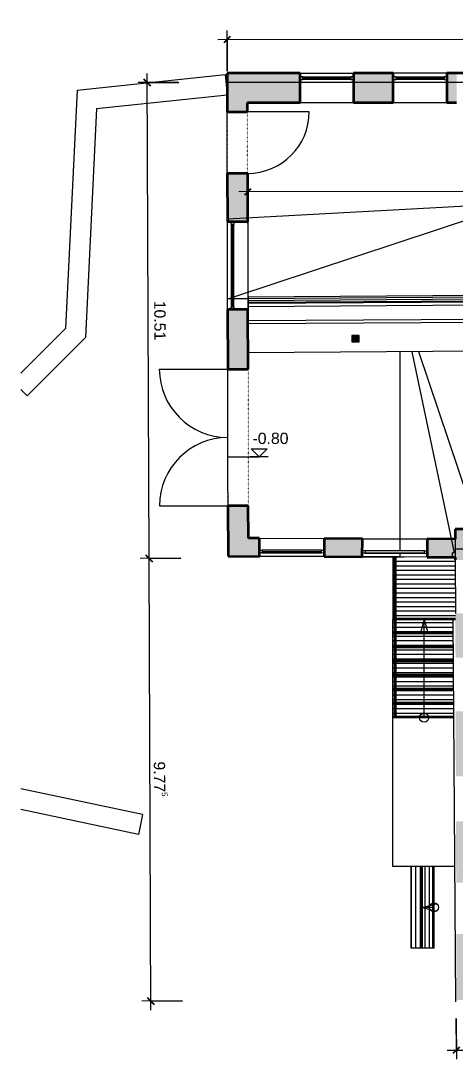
# Model space of a CAD drawing. Header units: millimetres. Extents: x -17984 to 20832, y -17329 to 6888.
# Drawn here: x -17984 to -8395, y -16073 to 6859 of the extents above; entities that cross this region are included whole.
import ezdxf

# ---------------------------------------------------------------- set-up
doc = ezdxf.new("R2010")
doc.units = ezdxf.units.MM
doc.linetypes.add('Verdeckt', pattern=[3, 2, -1])
doc.linetypes.add('Über Schnittebene 1', pattern=[1, 0, -1])
for name, color, linetype, lineweight in [('A-ANNO-DIMS', 211, 'Continuous', 9), ('A-ANNO-DIMS-100', 211, 'Continuous', 9), ('A-DOOR', 31, 'Continuous', 9), ('A-FLOR', 192, 'Continuous', 9), ('A-FLOR-HRAL', 11, 'Continuous', 9), ('A-GLAZ', 151, 'Continuous', 9), ('A-MASS', 70, 'Continuous', 9), ('A-WALL', 113, 'Continuous', 9), ('A-WALL-PATT', 111, 'Continuous', 35), ('G-ANNO-DIMS', 111, 'Continuous', 9), ('S-COLS', 52, 'Continuous', 9), ('S-STRS', 31, 'Continuous', 9), ('S-STRS-ANNO', 31, 'Continuous', 9)]:
    doc.layers.add(name, color=color, linetype=linetype, lineweight=lineweight)
doc.styles.add('Arial_1', font='arial.ttf', dxfattribs={"height": 250})
doc.dimstyles.new('2_5mm_-_Arial_1', dxfattribs={"dimscale": 304.8, "dimtxt": 255.06485, "dimasz": 0.492126, "dimexe": 0.656168, "dimexo": 0.0625, "dimgap": 0.164042, "dimtad": 1, "dimlfac": 0.001, "dimrnd": 0.005, "dimzin": 0, "dimdsep": 46, "dimtxsty": 'Arial_1', "dimblk1": 'OBLIQUE', "dimblk2": 'OBLIQUE', "dimsah": 1, "dimcen": 0.09, "dimdle": 0.656168, "dimazin": 0, "dimtfac": 1, "dimtdec": 4, "dimtix": 1, "dimtmove": 0, "dimatfit": 3, "dimfxl": 2.296588, "dimfxlon": 1, "dimtvp": 1, "dimtolj": 1, "dimtzin": 0, "dimarcsym": 2})
pattern_1 = [(180, (-9770.68, -8530.01), (-1e-14, -100), [])]
pattern_2 = [(270, (-8860.51, -13620.01), (100, 6e-15), [])]

# ---------------------------------------------------------------- blocks, each defined once
blk = doc.blocks.new('Fenster 1-flg - Variabel - Fenster 1-flg - Variabel-530779-Erdgeschoss HG')
at = {"layer": 'A-GLAZ'}
for p, q in [((-715, -120), (-715, -60)), ((-715, -60), (-655, -60)), ((-655, -120), (-715, -120)), ((-655, -60), (-655, -120)), ((655, -60), (-655, -60)), ((-655, -90), (655, -90)), ((-655, -120), (655, -120)), ((655, -120), (655, -60)), ((655, -60), (715, -60)), ((715, -120), (655, -120)), ((715, -60), (715, -120))]:
    blk.add_line(p, q, dxfattribs=at)
blk = doc.blocks.new('Drehflügel 2-flg - Variabel - Drehflügel 2-flg - Variabel-530877-Erdgeschoss HG')
at = {"layer": 'A-DOOR'}
for p, q in [((-1509, 1749), (-1509, 239)), ((1509, 1749), (1509, 239))]:
    blk.add_line(p, q, dxfattribs=at)
at = {"layer": 'A-DOOR', "linetype": 'Über Schnittebene 1'}
for p, q in [((-1509, 239), (1509, 239)), ((1509, -211), (-1509, -211))]:
    blk.add_line(p, q, dxfattribs=at)
at = {"layer": 'A-DOOR'}
for centre, start, end in [((-1509, 239), 360, 90), ((1509, 239), 90, 180)]:
    blk.add_arc(centre, 1509, start, end, dxfattribs=at)
blk = doc.blocks.new('Drehflügel 1-flg - Variabel - Drehflügel 1-flg - Variabel-531033-Erdgeschoss HG')
at = {"layer": 'A-DOOR', "linetype": 'Über Schnittebene 1'}
for p, q in [((680, 211), (-680, 211)), ((-680, -239), (680, -239))]:
    blk.add_line(p, q, dxfattribs=at)
at = {"layer": 'A-DOOR'}
blk.add_line((680, -1599), (680, -239), dxfattribs=at)
blk.add_arc((680, -239), 1360, 180, 270, dxfattribs=at)
blk = doc.blocks.new('Fenster 1-flg - Variabel - Fenster 1-flg - Variabel-531736-Erdgeschoss HG')
at = {"layer": 'A-GLAZ'}
for p, q in [((-530, 245), (-590, 245)), ((-590, 245), (-590, 185)), ((-530, 185), (-530, 245)), ((-530, 245), (530, 245)), ((590, 245), (530, 245)), ((530, 245), (530, 185)), ((590, 185), (590, 245)), ((-590, 185), (-530, 185)), ((-530, 215), (530, 215)), ((530, 185), (-530, 185)), ((530, 185), (590, 185))]:
    blk.add_line(p, q, dxfattribs=at)
blk = doc.blocks.new('Fenster 1-flg - Variabel - Fenster 1-flg - Variabel-535240-Erdgeschoss HG')
at = {"layer": 'A-GLAZ'}
for p, q in [((-970, -145), (-970, -85)), ((-970, -85), (-910, -85)), ((-910, -145), (-970, -145)), ((-910, -85), (-910, -145)), ((910, -85), (-910, -85)), ((-910, -115), (910, -115)), ((-910, -145), (910, -145)), ((910, -145), (910, -85)), ((910, -85), (970, -85)), ((970, -145), (910, -145)), ((970, -85), (970, -145))]:
    blk.add_line(p, q, dxfattribs=at)
blk = doc.blocks.new('Typ des oberen Holms - Oberer Geländerholm_Innen_-623101-Erdgeschoss HG')
at = {"layer": 'A-FLOR-HRAL'}
for p, q in [((-9735, -4982), (-9735, -6355)), ((-9718, -4982), (-9713, -4982)), ((-9695, -6355), (-9695, -4982)), ((-9735, -6355), (-9735, -8530)), ((-9695, -8530), (-9695, -6355))]:
    blk.add_line(p, q, dxfattribs=at)
at = {"layer": 'A-FLOR-HRAL', "flags": 128}
blk.add_lwpolyline([(-9713, -8530), (-9715, -8530), (-9717, -8530)], dxfattribs=at)
at = {"layer": 'A-FLOR-HRAL'}
blk.add_open_spline([(-9717, -6360), (-9717, -6360), (-9715, -6360), (-9714, -6360), (-9713, -6360)], degree=3, dxfattribs=at)
blk = doc.blocks.new('Typ des oberen Holms - Oberer Geländerholm_Innen_-V1-Erdgeschoss HG')
at = {"layer": 'A-FLOR-HRAL'}
for p, q in [((-9735, -4982), (-9695, -4982)), ((-9735, -6360), (-9735, -4982)), ((-9695, -6360), (-9695, -4982)), ((-9735, -8530), (-9735, -6360)), ((-9695, -8530), (-9695, -6360)), ((-9735, -8530), (-9695, -8530))]:
    blk.add_line(p, q, dxfattribs=at)
blk = doc.blocks.new('Höhenkoten - Fertig-4502-Erdgeschoss HG')
at = {"layer": 'G-ANNO-DIMS'}
for p, q in [((-2.01, 0), (1.98, 0)), ((1.77, 1.77), (-1.77, 1.77)), ((0, 0), (-1.77, 1.77)), ((0, 0), (1.77, 1.77))]:
    blk.add_line(p, q, dxfattribs=at)
blk = doc.blocks.new('DIMBLOCK8-Erdgeschoss HG')
at = {"layer": 'A-ANNO-DIMS-100'}
for p, q in [((11631, 3827), (11633, 2927)), ((11632, 3127), (11631, 3827)), ((-12973, 2381), (-12975, 3281)), ((11832, 3127), (-13174, 3081)), ((-12974, 3081), (-12973, 2381))]:
    blk.add_line(p, q, dxfattribs=at)
at = {"layer": 'A-ANNO-DIMS-100', "lineweight": 25}
for p, q in [((-12974, 3081), (-13049, 3006)), ((-12974, 3081), (-12900, 3156)), ((11632, 3127), (11557, 3052)), ((11632, 3127), (11707, 3202))]:
    blk.add_line(p, q, dxfattribs=at)
at = {"layer": 'A-ANNO-DIMS-100', "color": 0, "insert": (-1173, 3490), "char_height": 250, "width": 1202.88, "attachment_point": 1, "rotation": 0.106, "line_spacing_factor": 0.941778, "style": 'Arial_1'}
blk.add_mtext('24.60\\A2\\H0.5x;\\S5^  ;\\H2x;', dxfattribs=at)
blk = doc.blocks.new('_Oblique')
at = {"color": 0, "linetype": 'ByBlock', "lineweight": -2}
blk.add_line((-0.5, -0.5), (0.5, 0.5), dxfattribs=at)
blk = doc.blocks.new('DIMBLOCK27-Erdgeschoss HG')
at = {"layer": 'A-ANNO-DIMS-100'}
for p, q in [((3746, -15083), (3752, -15983)), ((3751, -15783), (3746, -15083)), ((-8376, -15173), (-8369, -16073)), ((-8370, -15873), (-8376, -15173)), ((-8570, -15875), (3751, -15783))]:
    blk.add_line(p, q, dxfattribs=at)
at = {"layer": 'A-ANNO-DIMS-100', "lineweight": 25}
for p, q in [((-8370, -15873), (-8296, -15798)), ((3751, -15783), (3676, -15859)), ((3751, -15783), (3825, -15708)), ((-8370, -15873), (-8445, -15949))]:
    blk.add_line(p, q, dxfattribs=at)
at = {"layer": 'A-ANNO-DIMS-100', "color": 0, "insert": (-2749, -15445), "char_height": 250, "width": 1046.78, "attachment_point": 1, "rotation": 0.4256, "line_spacing_factor": 0.941778, "style": 'Arial_1'}
blk.add_mtext('12.12', dxfattribs=at)
blk = doc.blocks.new('DIMBLOCK30-Erdgeschoss HG')
at = {"layer": 'A-ANNO-DIMS-100'}
for p, q in [((-14452, -5011), (-15352, -5014)), ((-15152, -5014), (-14452, -5011)), ((-15113, -14989), (-15152, -5014)), ((-14414, -14786), (-15314, -14790)), ((-15114, -14789), (-14414, -14786))]:
    blk.add_line(p, q, dxfattribs=at)
at = {"layer": 'A-ANNO-DIMS-100', "lineweight": 25}
for p, q in [((-15152, -5014), (-15227, -4939)), ((-15152, -5014), (-15077, -5088)), ((-15114, -14789), (-15189, -14714)), ((-15114, -14789), (-15039, -14864))]:
    blk.add_line(p, q, dxfattribs=at)
at = {"layer": 'A-ANNO-DIMS-100', "color": 0, "insert": (-14748, -9496), "char_height": 250, "width": 970.26, "attachment_point": 1, "rotation": 270.2224, "line_spacing_factor": 0.941778, "style": 'Arial_1'}
blk.add_mtext('9.77\\A2\\H0.5x;\\S5^  ;\\H2x;', dxfattribs=at)
blk = doc.blocks.new('DIMBLOCK31-Erdgeschoss HG')
at = {"layer": 'A-ANNO-DIMS-100', "lineweight": 25}
for p, q in [((-15193, 5494), (-15268, 5569)), ((-15193, 5494), (-15117, 5419)), ((-15152, -5014), (-15227, -4939)), ((-15152, -5014), (-15077, -5088))]:
    blk.add_line(p, q, dxfattribs=at)
at = {"layer": 'A-ANNO-DIMS-100'}
for p, q in [((-15152, -5014), (-15193, 5694)), ((-14493, 5497), (-15393, 5493)), ((-15193, 5494), (-14493, 5497)), ((-14452, -5011), (-15352, -5014)), ((-15152, -5014), (-14452, -5011))]:
    blk.add_line(p, q, dxfattribs=at)
at = {"layer": 'A-ANNO-DIMS-100', "color": 0, "insert": (-14788, 678), "char_height": 250, "width": 1046.78, "attachment_point": 1, "rotation": 270.2224, "line_spacing_factor": 0.941778, "style": 'Arial_1'}
blk.add_mtext('10.51', dxfattribs=at)
blk = doc.blocks.new('DIMBLOCK32-Erdgeschoss HG')
at = {"layer": 'A-ANNO-DIMS-100'}
for p, q in [((12309, 5793), (12307, 6693)), ((-13631, 6445), (12307, 6493)), ((-13429, 5746), (-13431, 6646)), ((-13431, 6446), (-13429, 5746)), ((12307, 6493), (12309, 5793))]:
    blk.add_line(p, q, dxfattribs=at)
at = {"layer": 'A-ANNO-DIMS-100', "lineweight": 25}
for p, q in [((-13431, 6446), (-13505, 6371)), ((-13431, 6446), (-13356, 6521)), ((12307, 6493), (12232, 6418)), ((12307, 6493), (12382, 6568))]:
    blk.add_line(p, q, dxfattribs=at)
at = {"layer": 'A-ANNO-DIMS-100', "color": 0, "insert": (-999, 6855), "char_height": 250, "width": 1046.78, "attachment_point": 1, "rotation": 0.106, "line_spacing_factor": 0.941778, "style": 'Arial_1'}
blk.add_mtext('25.74', dxfattribs=at)

msp = doc.modelspace()

# ---------------------------------------------------------------- hatches: boundary and pattern name
at = {"layer": 'A-WALL-PATT', "lineweight": 9, "transparency": 33554585}
h = msp.add_hatch(color=256, dxfattribs=at)
h.paths.add_polyline_path([(-12960.228, -4566.95), (-12961.555, -3849.775), (-13411.554, -3850.607), (-13410.233, -4564.938)], flags=0)
h.paths.add_polyline_path([(-13417.136, -832.353), (-12967.137, -831.521), (-12969.569, 483.477), (-13419.569, 482.644)], flags=0)
h.paths.add_polyline_path([(-13423.157, 2422.641), (-12973.157, 2423.473), (-12975.127, 3488.471), (-13425.126, 3487.639)], flags=0)
h.paths.add_polyline_path([(-13427.642, 4847.637), (-12977.643, 4848.469), (-12979.219, 5700.993), (-13429.22, 5700.993)], flags=0)
h = msp.add_hatch(color=256, dxfattribs=at)
h.paths.add_polyline_path([(-8363.017, 5050.993), (-8363.017, 5700.993), (-8581.017, 5700.993), (-8581.017, 5050.993)], flags=0)
h.paths.add_polyline_path([(-9761.017, 5050.993), (-9761.017, 5700.993), (-10638.017, 5700.993), (-10638.017, 5050.993)], flags=0)
h.paths.add_polyline_path([(-11818.017, 5050.993), (-11818.017, 5700.993), (-12979.219, 5700.993), (-12978.017, 5050.993)], flags=0)
h = msp.add_hatch(color=256, dxfattribs=at)
h.paths.add_polyline_path([(-8394.87, -4987.367), (-8396.092, -4587.358), (-9014.367, -4584.593), (-9016.156, -4984.589)], flags=0)
h.paths.add_polyline_path([(-10446.141, -4978.195), (-10444.353, -4578.199), (-11283.81, -4574.446), (-11285.599, -4974.442)], flags=0)
h.paths.add_polyline_path([(-12715.584, -4968.048), (-12713.796, -4568.052), (-13410.233, -4564.938), (-13409.493, -4964.945), (-12943.218, -4967.03)], flags=0)
h = msp.add_hatch(color=256, dxfattribs=at)
h.paths.add_polyline_path([(-8365.017, -14763.007), (-7705.022, -14760.446), (-7709.464, -13305.824), (-8369.461, -13307.84)], flags=0)
h.paths.add_polyline_path([(-8372.912, -12177.845), (-7712.915, -12175.829), (-7717.051, -10821.446), (-8377.048, -10823.462), (-8376.271, -11077.803)], flags=0)
h.paths.add_polyline_path([(-8380.087, -9828.231), (-7720.09, -9826.216), (-7724.488, -8385.965), (-8384.485, -8387.981), (-8381.954, -9216.759)], flags=0)
h.paths.add_polyline_path([(-8388.089, -7207.986), (-7728.092, -7205.971), (-7731.084, -6225.976), (-8391.081, -6227.991)], flags=0)
h.paths.add_polyline_path([(-8394.685, -5047.997), (-7734.688, -5045.981), (-7736.758, -4368), (-8396.755, -4370.015), (-8394.87, -4987.367)], flags=0)
at = {"layer": 'S-COLS'}
msp.add_hatch(color=256, dxfattribs=at).paths.add_polyline_path([(-10673.794, -231.72), (-10513.794, -231.72), (-10513.794, -91.72), (-10673.794, -91.72)], flags=0)
at = {"layer": 'S-STRS'}
h = msp.add_hatch(dxfattribs=at)
h.set_pattern_fill('FP_1', color=256, style=0, pattern_type=2)
h.set_pattern_definition([(180, (-9080.69, -5674.12), (-1e-14, -100), [])])
h.paths.add_polyline_path([(-8390.678, -6360.007), (-8395.407, -4988.214), (-9695.278, -4982.402), (-9695.278, -6360.007), (-8390.99, -6360.007)], flags=0)
h.paths.add_polyline_path([(-9735.278, -6360.007), (-9735.278, -4982.223), (-9770.678, -4982.065), (-9770.678, -6360.007)], flags=0)
h = msp.add_hatch(dxfattribs=at)
h.set_pattern_fill('FP_2', color=256, style=0, pattern_type=2)
h.set_pattern_definition(pattern_1)
h.paths.add_polyline_path([(-8438.768, -6670.007), (-8441.07, -6360.007), (-9695.278, -6360.007), (-9695.278, -6670.007), (-8452.006, -6670.007)], flags=0)
h.paths.add_polyline_path([(-9735.278, -6670.007), (-9735.278, -6360.007), (-9770.678, -6360.007), (-9770.678, -6670.007)], flags=0)
h = msp.add_hatch(dxfattribs=at)
h.set_pattern_fill('FP_2', color=256, style=0, pattern_type=2)
h.set_pattern_definition(pattern_1)
h.paths.add_polyline_path([(-8452.006, -6980.007), (-8436.465, -6980.007), (-8438.768, -6670.007), (-9695.278, -6670.007), (-9695.278, -6980.007), (-9162.992, -6980.007)], flags=0)
h.paths.add_polyline_path([(-9770.678, -6980.007), (-9735.278, -6980.007), (-9735.278, -6670.007), (-9770.678, -6670.007)], flags=0)
h = msp.add_hatch(dxfattribs=at)
h.set_pattern_fill('FP_2', color=256, style=0, pattern_type=2)
h.set_pattern_definition(pattern_1)
h.paths.add_polyline_path([(-8434.163, -7290.007), (-8436.465, -6980.007), (-9695.278, -6980.007), (-9695.278, -7290.007), (-8452.006, -7290.007)], flags=0)
h.paths.add_polyline_path([(-9770.678, -7290.007), (-9735.278, -7290.007), (-9735.278, -6980.007), (-9770.678, -6980.007)], flags=0)
h = msp.add_hatch(dxfattribs=at)
h.set_pattern_fill('FP_2', color=256, style=0, pattern_type=2)
h.set_pattern_definition(pattern_1)
h.paths.add_polyline_path([(-8452.006, -7600.007), (-8431.86, -7600.007), (-8434.163, -7290.007), (-9695.278, -7290.007), (-9695.278, -7600.007)], flags=0)
h.paths.add_polyline_path([(-9735.278, -7600.007), (-9735.278, -7290.007), (-9770.678, -7290.007), (-9770.678, -7600.007)], flags=0)
h = msp.add_hatch(dxfattribs=at)
h.set_pattern_fill('FP_2', color=256, style=0, pattern_type=2)
h.set_pattern_definition(pattern_1)
h.paths.add_polyline_path([(-8432.819, -7910.007), (-8429.557, -7910.007), (-8432.819, -7600.007), (-9695.278, -7600.007), (-9695.278, -7910.007), (-8452.006, -7910.007)], flags=0)
h.paths.add_polyline_path([(-9735.278, -7910.007), (-9735.278, -7600.007), (-9770.678, -7600.007), (-9770.678, -7910.007)], flags=0)
h = msp.add_hatch(dxfattribs=at)
h.set_pattern_fill('FP_2', color=256, style=0, pattern_type=2)
h.set_pattern_definition(pattern_1)
h.paths.add_polyline_path([(-8432.819, -8220.007), (-8427.255, -8220.007), (-8429.557, -7910.007), (-9695.278, -7910.007), (-9695.278, -8220.007), (-8452.006, -8220.007)], flags=0)
h.paths.add_polyline_path([(-9735.278, -8220.007), (-9735.278, -7910.007), (-9770.678, -7910.007), (-9770.678, -8220.007)], flags=0)
h = msp.add_hatch(dxfattribs=at)
h.set_pattern_fill('FP_2', color=256, style=0, pattern_type=2)
h.set_pattern_definition(pattern_1)
h.paths.add_polyline_path([(-8424.952, -8530.007), (-8427.255, -8220.007), (-9695.278, -8220.007), (-9695.278, -8530.007), (-8452.006, -8530.007)], flags=0)
h.paths.add_polyline_path([(-9770.678, -8530.007), (-9735.278, -8530.007), (-9735.278, -8220.007), (-9770.678, -8220.007)], flags=0)
h = msp.add_hatch(dxfattribs=at)
h.set_pattern_fill('FP_3', color=256, style=0, pattern_type=2)
h.set_pattern_definition(pattern_2)
h.paths.add_polyline_path([(-9115.515, -13620.007), (-9115.515, -11820.007), (-9370.515, -11820.007), (-9370.515, -13620.007)], flags=0)
h = msp.add_hatch(dxfattribs=at)
h.set_pattern_fill('FP_3', color=256, style=0, pattern_type=2)
h.set_pattern_definition(pattern_2)
h.paths.add_polyline_path([(-8860.515, -13620.007), (-8860.515, -11820.007), (-9115.515, -11820.007), (-9115.515, -13620.007)], flags=0)

# ---------------------------------------------------------------- linework, layer by layer
at = {"layer": 'A-FLOR'}
for p, q in [((-13428.85, 5500.993), (-7713.017, 5500.993)), ((-13420.003, 717.347), (-13427.642, 4847.637)), ((-13423.271, 2484.489), (-7023.017, 2834.993)), ((-13340.003, 717.885), (-13420.003, 717.347)), ((-13409.492, -4964.945), (-13420.002, 717.347)), ((-12962.051, 720.425), (-13280.004, 718.288)), ((-7735.425, -4804.526), (-8395.407, -4811.597)), ((-9609.716, -4981.935), (-13409.492, -4964.945)), ((-9016.156, -4984.589), (-9520.678, -4982.333)), ((-8394.685, -5047.997), (-8391.081, -6227.991)), ((-9770.678, -11820.007), (-9770.678, -8530.007)), ((-8400.515, -11820.007), (-9770.678, -11820.007))]:
    msp.add_line(p, q, dxfattribs=at)
at = {"layer": 'A-FLOR', "lineweight": 18}
for p, q in [((-13280.088, 763.664), (-7023.017, 2834.993)), ((-13420.003, 717.347), (-13340.051, 743.814)), ((-9609.717, -4841.934), (-9609.718, -451.48)), ((-9351.153, -449.742), (-8415.911, -4887.528)), ((-7735.425, -4804.526), (-9198.078, -448.714)), ((-9609.716, -4981.935), (-9609.716, -4901.934))]:
    msp.add_line(p, q, dxfattribs=at)
at = {"layer": 'A-MASS'}
for p, q in [((2549.037, 858.86), (-12962.051, 754.627)), ((2549.037, 824.658), (-12962.051, 720.425)), ((2549.037, 782.232), (-12962.051, 677.998)), ((-12962.051, 754.627), (-12962.051, 720.425)), ((2549.037, 738.765), (-12962.051, 634.532)), ((-12962.051, 720.425), (-12962.051, 677.998)), ((2549.037, 717.927), (-12962.051, 613.694)), ((-12962.051, 677.998), (-12962.051, 634.532)), ((2549.037, 648.983), (-12962.051, 544.75)), ((-12962.051, 634.532), (-12962.051, 613.694)), ((-12962.051, 613.694), (-12962.051, 544.75)), ((-12962.051, 544.75), (-12962.051, 229.75)), ((2549.037, 333.983), (-12962.051, 229.75)), ((2549.037, 268.451), (-12962.051, 164.218)), ((-12962.051, 229.75), (-12962.051, 164.218)), ((-12962.051, 164.218), (-12962.051, -474.007)), ((2549.037, -369.774), (-12962.051, -474.007)), ((-8395.175, -4887.415), (-8452.006, -4887.726)), ((-8451.268, -4987.115), (-8452.006, -4887.726)), ((-8378.348, -14804.443), (-8441.07, -6360.007))]:
    msp.add_line(p, q, dxfattribs=at)
at = {"layer": 'A-WALL'}
for p, q in [((-16739.664, 5329.208), (-13475.377, 5672.299)), ((-13475.377, 5672.299), (-13428.339, 5224.764)), ((-11818.017, 5700.993), (-10638.017, 5700.993)), ((-8581.017, 5700.993), (-9761.017, 5700.993)), ((-16739.664, 5329.208), (-16997.009, 60.396)), ((-16309.017, 4921.993), (-13428.339, 5224.764)), ((-11818.017, 5050.993), (-10638.017, 5050.993)), ((-9761.017, 5050.993), (-8581.017, 5050.993)), ((-16309.017, 4921.993), (-16556.017, -135.007)), ((-12973.157, 2423.473), (-12969.569, 483.477)), ((-13419.569, 482.644), (-13420.003, 717.347)), ((-16997.009, 60.396), (-17983.521, -926.115)), ((-16556.017, -135.007), (-17842.952, -1421.942)), ((-17842.952, -1421.942), (-17983.521, -1281.372)), ((-12713.796, -4568.052), (-11283.81, -4574.446)), ((-10444.353, -4578.199), (-9014.367, -4584.593)), ((-8396.092, -4587.358), (-8394.87, -4987.367)), ((-11285.599, -4974.442), (-12715.584, -4968.048)), ((-10446.141, -4978.195), (-9520.678, -4982.333)), ((-15294.457, -10671.841), (-17983.521, -10100.263)), ((-15388.017, -11112.007), (-17983.521, -10560.316)), ((-15294.457, -10671.841), (-15388.017, -11112.007))]:
    msp.add_line(p, q, dxfattribs=at)
at = {"layer": 'A-WALL', "color": 7, "lineweight": 35}
for p, q in [((-13429.22, 5700.993), (-13427.642, 4847.637)), ((-11818.017, 5700.993), (-13429.22, 5700.993)), ((-11818.017, 5050.993), (-11818.017, 5700.993)), ((-9761.017, 5700.993), (-10638.017, 5700.993)), ((-10638.017, 5700.993), (-10638.017, 5050.993)), ((-9761.017, 5050.993), (-9761.017, 5700.993)), ((-8581.017, 5700.993), (-8581.017, 5050.993)), ((-7713.017, 5700.993), (-8581.017, 5700.993)), ((-12977.643, 4848.469), (-12978.017, 5050.993)), ((-12978.017, 5050.993), (-11818.017, 5050.993)), ((-10638.017, 5050.993), (-9761.017, 5050.993)), ((-8581.017, 5050.993), (-8363.017, 5050.993)), ((-13427.642, 4847.637), (-12977.643, 4848.469)), ((-12975.127, 3488.471), (-13425.126, 3487.639)), ((-13425.126, 3487.639), (-13423.157, 2422.641)), ((-12973.157, 2423.473), (-12975.127, 3488.471)), ((-13423.157, 2422.641), (-12973.157, 2423.473)), ((-12969.569, 483.477), (-13419.569, 482.644)), ((-13419.569, 482.644), (-13417.136, -832.353)), ((-12967.137, -831.521), (-12969.569, 483.477)), ((-13417.136, -832.353), (-12967.137, -831.521)), ((-12961.555, -3849.775), (-13411.554, -3850.607)), ((-13411.554, -3850.607), (-13409.493, -4964.945)), ((-12960.228, -4566.95), (-12961.555, -3849.775)), ((-12713.796, -4568.052), (-12960.228, -4566.95)), ((-12715.584, -4968.048), (-12713.796, -4568.052)), ((-11283.81, -4574.446), (-11285.599, -4974.442)), ((-10444.353, -4578.199), (-11283.81, -4574.446)), ((-10446.141, -4978.195), (-10444.353, -4578.199)), ((-9014.367, -4584.593), (-9016.156, -4984.589)), ((-8396.092, -4587.358), (-9014.367, -4584.593)), ((-7736.758, -4368), (-8396.755, -4370.015)), ((-8396.755, -4370.015), (-8396.092, -4587.358)), ((-13409.493, -4964.945), (-12715.584, -4968.048)), ((-11285.599, -4974.442), (-10446.141, -4978.195)), ((-9016.156, -4984.589), (-8394.87, -4987.367)), ((-8394.87, -4987.367), (-8394.685, -5047.997))]:
    msp.add_line(p, q, dxfattribs=at)
at = {"layer": 'G-ANNO-DIMS'}
msp.add_line((-13413.545, -2773.964), (-12723.044, -2773.964), dxfattribs=at)
at = {"layer": 'S-COLS'}
for p, q in [((-10513.794, -91.72), (-10673.794, -91.72)), ((-10673.794, -91.72), (-10673.794, -231.72)), ((-10513.794, -231.72), (-10513.794, -91.72)), ((-10673.794, -231.72), (-10513.794, -231.72))]:
    msp.add_line(p, q, dxfattribs=at)
at = {"layer": 'S-STRS'}
for p, q in [((-9770.678, -4982.065), (-9770.678, -6360.007)), ((-9735.278, -4982.223), (-9770.678, -4982.065)), ((-8394.867, -4988.217), (-9695.278, -4982.402)), ((-9770.678, -6360.007), (-9735.278, -6360.007)), ((-9770.678, -6670.007), (-9770.678, -6360.007)), ((-9695.278, -6360.007), (-8390.678, -6360.007)), ((-9770.678, -6980.007), (-9770.678, -6670.007)), ((-9770.678, -6670.007), (-9735.278, -6670.007)), ((-9695.278, -6670.007), (-8438.768, -6670.007)), ((-9770.678, -7290.007), (-9770.678, -6980.007)), ((-9770.678, -6980.007), (-9735.278, -6980.007)), ((-9695.278, -6980.007), (-8436.465, -6980.007)), ((-9770.678, -7600.007), (-9770.678, -7290.007)), ((-9770.678, -7290.007), (-9735.278, -7290.007)), ((-9695.278, -7290.007), (-8434.163, -7290.007)), ((-9770.678, -7910.007), (-9770.678, -7600.007)), ((-9770.678, -7600.007), (-9735.278, -7600.007)), ((-9695.278, -7600.007), (-8431.86, -7600.007)), ((-9770.678, -8220.007), (-9770.678, -7910.007)), ((-9770.678, -7910.007), (-9735.278, -7910.007)), ((-9695.278, -7910.007), (-8429.557, -7910.007)), ((-9770.678, -8530.007), (-9770.678, -8220.007)), ((-9770.678, -8220.007), (-9735.278, -8220.007)), ((-9695.278, -8220.007), (-8427.255, -8220.007)), ((-9770.678, -8530.007), (-9735.278, -8530.007)), ((-9695.278, -8530.007), (-8424.952, -8530.007)), ((-9370.515, -13620.007), (-9370.515, -11820.007)), ((-9115.515, -13620.007), (-9115.515, -11820.007)), ((-8860.515, -13620.007), (-8860.515, -11820.007)), ((-9115.515, -13620.007), (-9370.515, -13620.007)), ((-8860.515, -13620.007), (-9115.515, -13620.007))]:
    msp.add_line(p, q, dxfattribs=at)
at = {"layer": 'S-STRS', "linetype": 'Verdeckt'}
for p, q in [((-9770.678, -6330.007), (-9735.278, -6330.007)), ((-9695.278, -6330.007), (-8390.77, -6330.007)), ((-9770.678, -6640.007), (-9735.278, -6640.007)), ((-9695.278, -6640.007), (-8438.991, -6640.007)), ((-9770.678, -6950.007), (-9735.278, -6950.007)), ((-9695.278, -6950.007), (-8436.688, -6950.007)), ((-9770.678, -7260.007), (-9735.278, -7260.007)), ((-9695.278, -7260.007), (-8434.385, -7260.007)), ((-9770.678, -7570.007), (-9735.278, -7570.007)), ((-9695.278, -7570.007), (-8432.083, -7570.007)), ((-9770.678, -7880.007), (-9735.278, -7880.007)), ((-9695.278, -7880.007), (-8429.78, -7880.007)), ((-9770.678, -8190.007), (-9735.278, -8190.007)), ((-9695.278, -8190.007), (-8427.478, -8190.007)), ((-9770.678, -8500.007), (-9735.278, -8500.007)), ((-9695.278, -8500.007), (-8425.175, -8500.007)), ((-9145.515, -13620.007), (-9145.515, -11820.007)), ((-8890.515, -13620.007), (-8890.515, -11820.007))]:
    msp.add_line(p, q, dxfattribs=at)
at = {"layer": 'S-STRS-ANNO'}
for p, q in [((-9080.678, -6360.007), (-9161.063, -6660.007)), ((-9080.678, -6670.007), (-9080.678, -6360.007)), ((-9080.678, -6360.007), (-9000.293, -6660.007)), ((-9080.678, -6980.007), (-9080.678, -6670.007)), ((-9080.678, -7290.007), (-9080.678, -6980.007)), ((-9080.678, -7600.007), (-9080.678, -7290.007)), ((-9080.678, -7910.007), (-9080.678, -7600.007)), ((-9080.678, -8220.007), (-9080.678, -7910.007)), ((-9080.678, -8530.007), (-9080.678, -8220.007)), ((-9115.515, -12720.007), (-8815.515, -12639.623)), ((-8860.515, -12720.007), (-9115.515, -12720.007)), ((-9115.515, -12720.007), (-8815.515, -12800.392))]:
    msp.add_line(p, q, dxfattribs=at)
for centre in [(-9080.678, -8530.007), (-8860.515, -12720.007)]:
    msp.add_circle(centre, 100, dxfattribs=at)

# ---------------------------------------------------------------- block references
at = {"layer": 'A-DOOR', "rotation": 90.10597185268334}
for name, p in [('Drehflügel 1-flg - Variabel - Drehflügel 1-flg - Variabel-531033-Erdgeschoss HG', (-13215.819, 4168.027)), ('Drehflügel 2-flg - Variabel - Drehflügel 2-flg - Variabel-530877-Erdgeschoss HG', (-13174.911, -2341.037))]:
    msp.add_blockref(name, p, dxfattribs=at)
at = {"layer": 'A-FLOR-HRAL'}
for name in ['Typ des oberen Holms - Oberer Geländerholm_Innen_-623101-Erdgeschoss HG', 'Typ des oberen Holms - Oberer Geländerholm_Innen_-V1-Erdgeschoss HG']:
    msp.add_blockref(name, (0, 0), dxfattribs=at)
at = {"layer": 'A-GLAZ'}
for p in [(-11228.017, 5375.993), (-9171.017, 5375.993)]:
    msp.add_blockref('Fenster 1-flg - Variabel - Fenster 1-flg - Variabel-531736-Erdgeschoss HG', p, dxfattribs=at)
for name, p, rotation in [('Fenster 1-flg - Variabel - Fenster 1-flg - Variabel-535240-Erdgeschoss HG', (-13196.363, 1453.059), 270.1059718526833), ('Fenster 1-flg - Variabel - Fenster 1-flg - Variabel-530779-Erdgeschoss HG', (-11999.697, -4771.247), 359.7438133801282), ('Fenster 1-flg - Variabel - Fenster 1-flg - Variabel-530779-Erdgeschoss HG', (-9730.254, -4781.394), 359.7438133801282)]:
    msp.add_blockref(name, p, dxfattribs=dict(at, rotation=rotation))
at = {"layer": 'G-ANNO-DIMS', "extrusion": (0, 0, -1), "xscale": 99.99999999999993, "yscale": 99.99999999999993, "zscale": 99.99999999999993}
msp.add_blockref('Höhenkoten - Fertig-4502-Erdgeschoss HG', (12723.044, -2773.964), dxfattribs=at)

# ---------------------------------------------------------------- texts
at = {"layer": 'G-ANNO-DIMS', "insert": (-12869.667, -2237.634), "char_height": 250, "width": 951.89423, "attachment_point": 1, "line_spacing_factor": 0.941778, "style": 'Arial_1'}
msp.add_mtext('-0.80', dxfattribs=at)

# ---------------------------------------------------------------- dimensions: what is measured, and where the dimension line sits
at = {"layer": 'A-ANNO-DIMS'}
for base, p1, p2, angle, override, picture, middle in [((12307.26, 6493.331), (-13429.303, 5745.729), (12308.555, 5793.332), 0.1059719, {"dimpost": '<>', "dimfxl": 25737.901872}, 'DIMBLOCK32-Erdgeschoss HG', (-561.997, 6647.172)), ((-15192.687, 5494.146), (-14451.904, -5010.879), (-14492.693, 5496.863), 270.2224057, {"dimpost": '<>', "dimfxl": 10507.82108}, 'DIMBLOCK31-Erdgeschoss HG', (-14994.651, 240.964)), ((3750.91, -15783.284), (-8375.608, -15173.336), (3745.711, -15083.303), 0.4255643, {"dimpost": '<>', "dimfxl": 12121.653416}, 'DIMBLOCK27-Erdgeschoss HG', (-2311.053, -15652.793))]:
    dim = msp.add_linear_dim(base=base, p1=p1, p2=p2, angle=angle, dimstyle='2_5mm_-_Arial_1', override=override, dxfattribs=at)
    dim.commit()
    dim.dimension.update_dxf_attribs({"geometry": picture, "text_midpoint": middle})
for base, p1, p2, angle, text, override, picture, middle in [((-12974.374, 3081.349), (11630.99, 3826.859), (-12973.08, 2381.35), 0.1059719, '\\A1;24.60\\Q;{\\A1;{\\H0.5x;\\S5^ ;}}', {"dimpost": '<>', "dimfxl": 24646.495195}, 'DIMBLOCK8-Erdgeschoss HG', (-671.373, 3281.748)), ((-15151.899, -5013.596), (-14413.958, -14786.488), (-14451.904, -5010.879), 270.2224057, '\\A1;9.77\\Q;{\\A1;{\\H0.5x;\\S5^ ;}}', {"dimpost": '<>', "dimfxl": 9775.682544}, 'DIMBLOCK30-Erdgeschoss HG', (-14955.284, -9900.711))]:
    dim = msp.add_linear_dim(base=base, p1=p1, p2=p2, angle=angle, text=text, dimstyle='2_5mm_-_Arial_1', override=override, dxfattribs=at)
    dim.commit()
    dim.dimension.update_dxf_attribs({"geometry": picture, "text_midpoint": middle})

doc.saveas('drawing.dxf')
